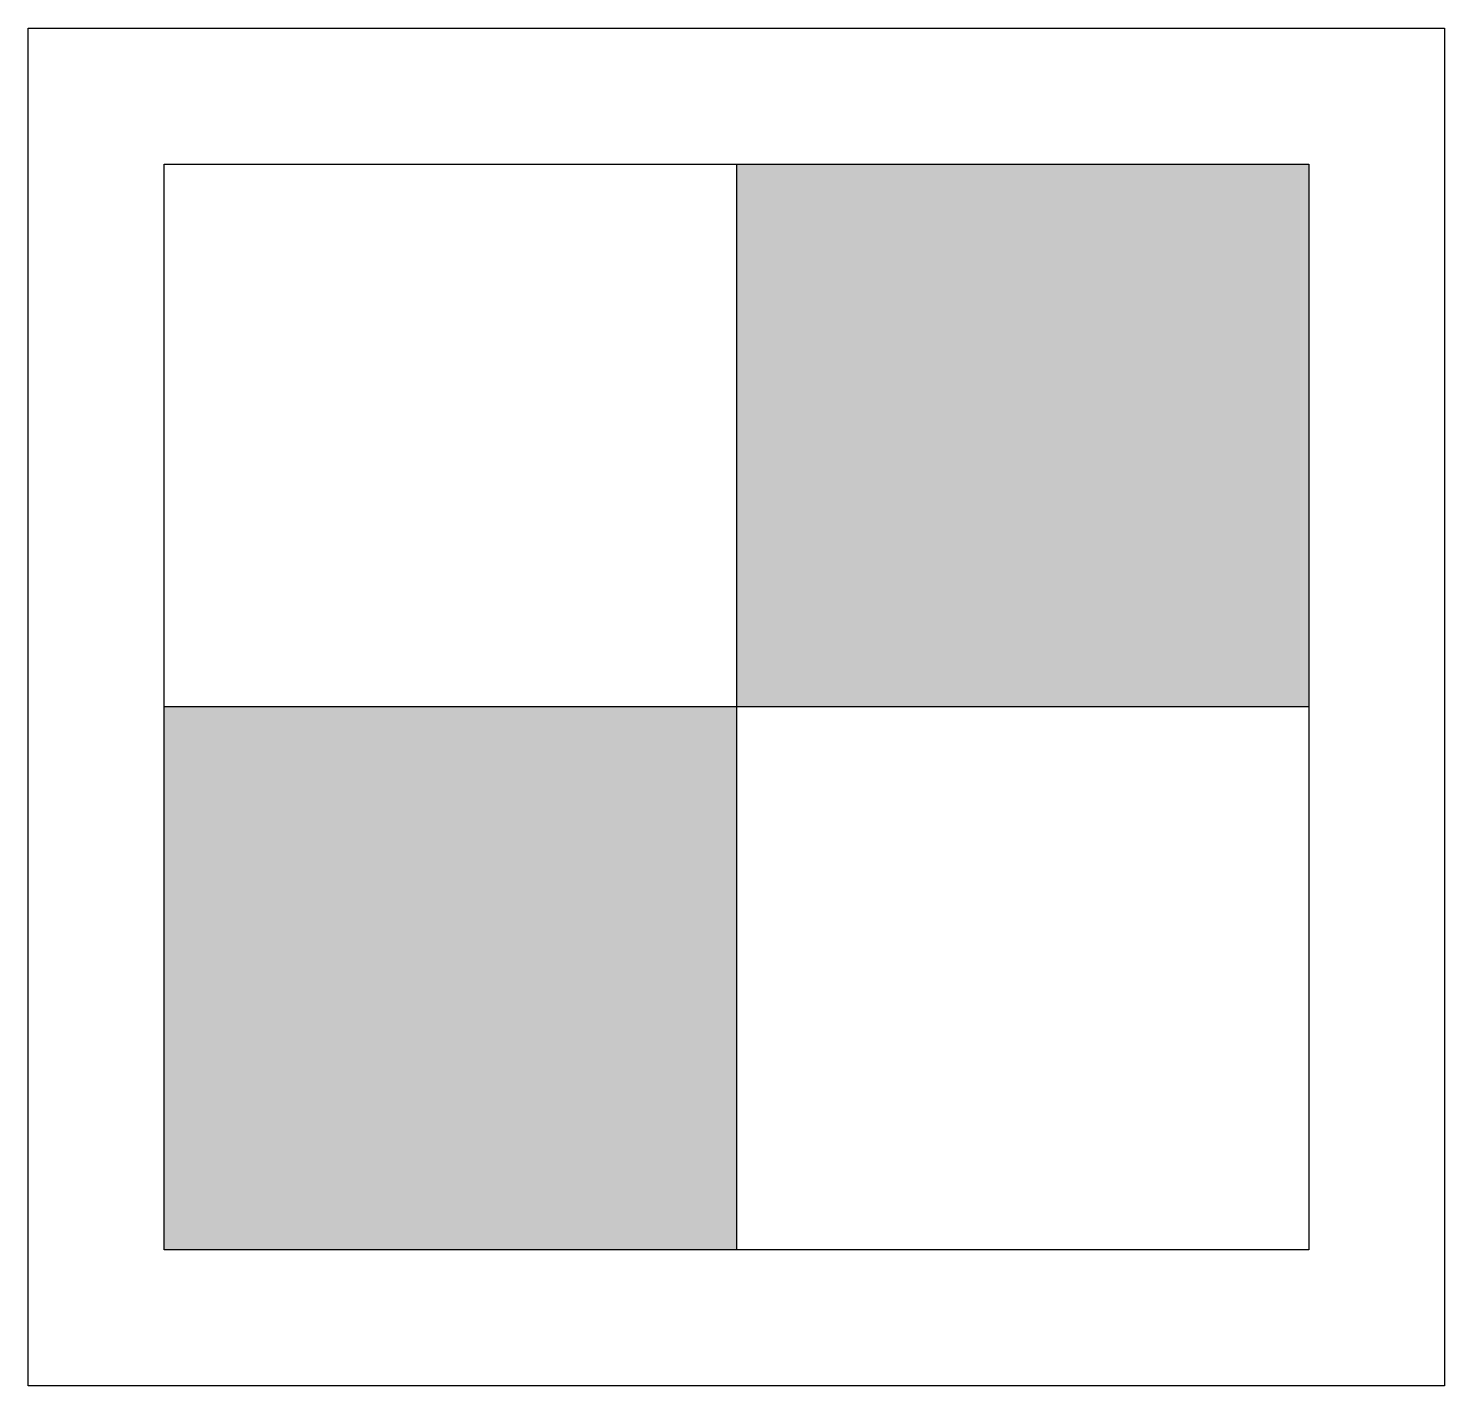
# Model space of a CAD drawing. Header units: millimetres. Extents: x -6083.476 to -6083.076, y -966.742 to -966.359.
import ezdxf

# ---------------------------------------------------------------- set-up
doc = ezdxf.new("R2010")
doc.units = ezdxf.units.MM
doc.layers.add('Tel_Símbolos', color=3, linetype='Continuous')

msp = doc.modelspace()

# ---------------------------------------------------------------- hatches: boundary and pattern name
at = {"layer": 'Tel_Símbolos'}
h = msp.add_hatch(color=1, dxfattribs=at)
h.paths.add_polyline_path([(-6083.43791, -966.55052), (-6083.43791, -966.70388), (-6083.27625, -966.70388), (-6083.27625, -966.55052)])
h.paths.add_polyline_path([(-6083.27625, -966.55052), (-6083.11458, -966.55052), (-6083.11458, -966.39716), (-6083.27625, -966.39716)])

# ---------------------------------------------------------------- linework, layer by layer
at = {"layer": 'Tel_Símbolos', "color": 1}
for p, q in [((-6083.27625, -966.39716), (-6083.27625, -966.70388)), ((-6083.11458, -966.55052), (-6083.43791, -966.55052))]:
    msp.add_line(p, q, dxfattribs=at)
at = {"layer": 'Tel_Símbolos', "color": 3}
msp.add_lwpolyline([(-6083.07625, -966.74222), (-6083.47625, -966.74222), (-6083.47625, -966.35882), (-6083.07625, -966.35882)], close=True, dxfattribs=at)
at = {"layer": 'Tel_Símbolos', "color": 2}
msp.add_lwpolyline([(-6083.11458, -966.70388), (-6083.43791, -966.70388), (-6083.43791, -966.39716), (-6083.11458, -966.39716)], close=True, dxfattribs=at)

doc.saveas('drawing.dxf')
